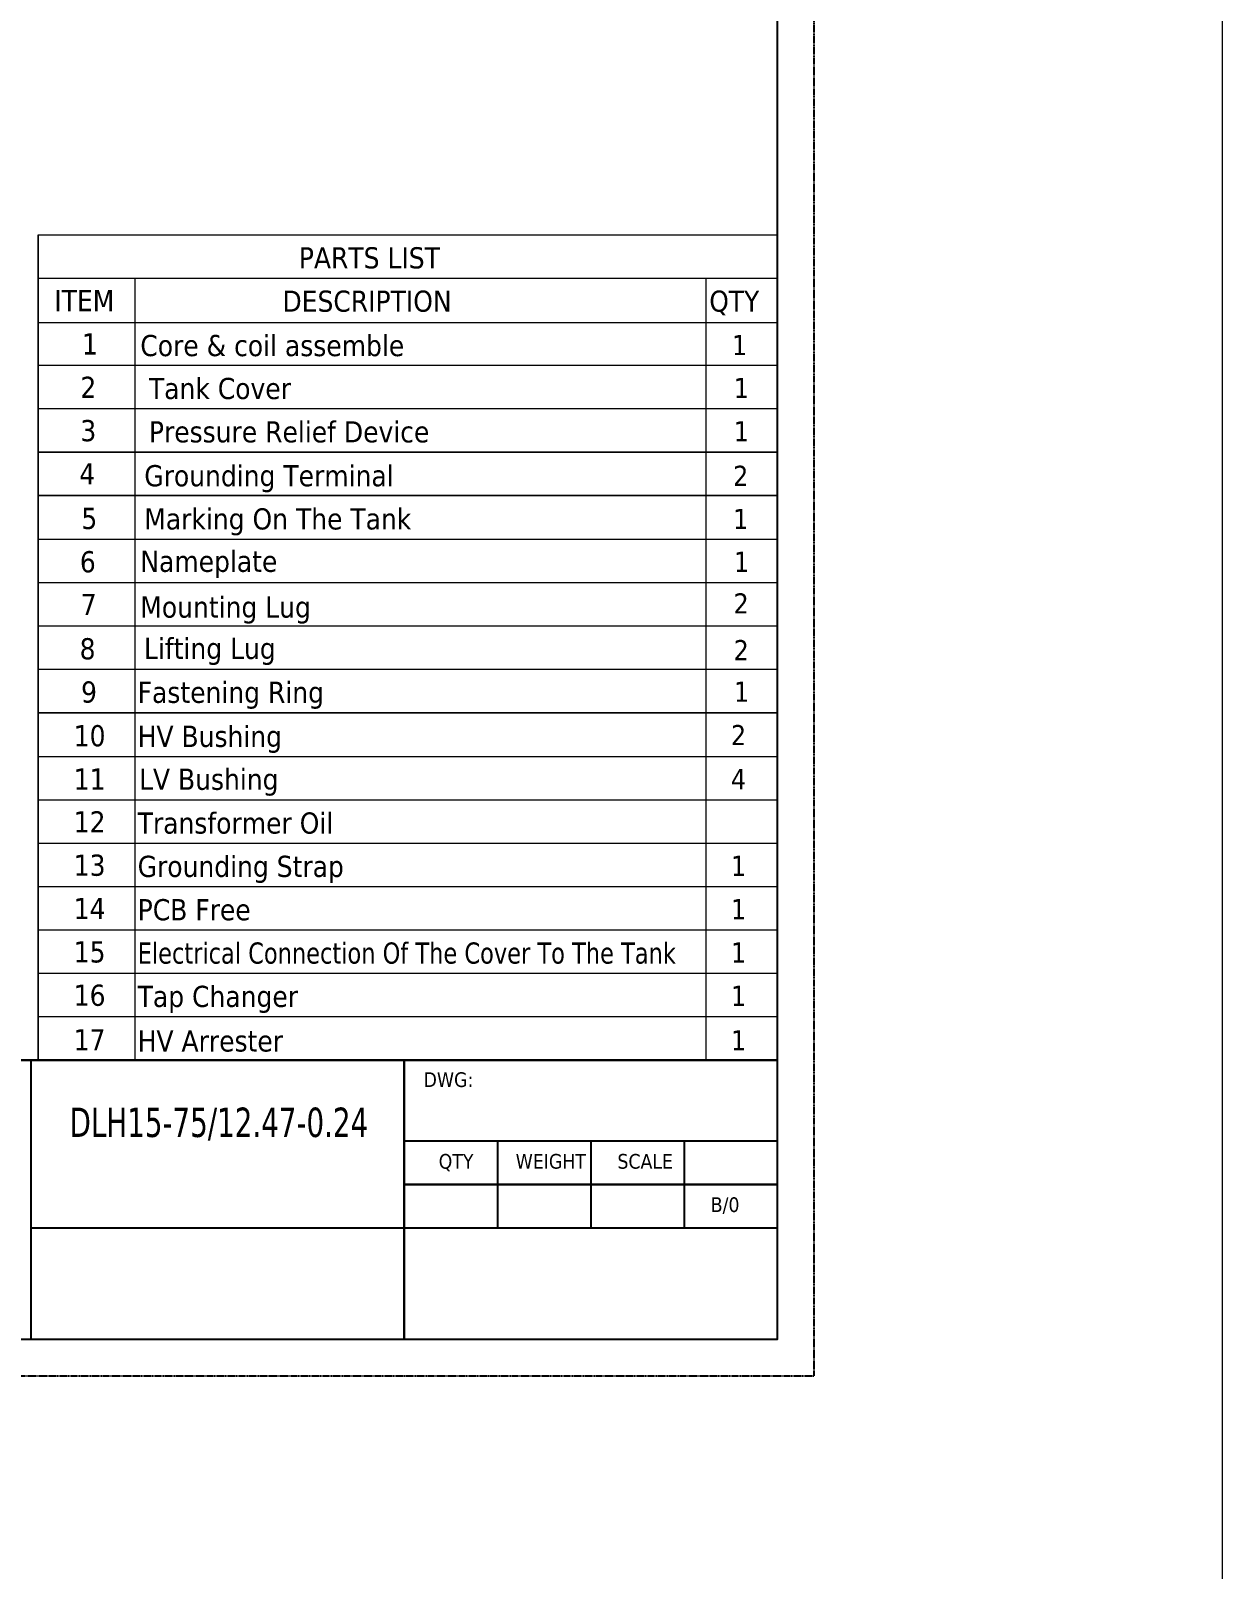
# Model space of a CAD drawing. Extents: x 4438 to 384502, y -178203 to -21188.
# Drawn here: x 383204 to 384502, y -174648 to -172972 of the extents above; entities that cross this region are included whole.
import ezdxf

# ---------------------------------------------------------------- set-up
doc = ezdxf.new("R2010")
doc.units = 0
doc.header["$LTSCALE"] = 8
doc.header["$MEASUREMENT"] = 0
doc.linetypes.add('HIDDEN', pattern=[0.375, 0.25, -0.125])
doc.layers.get('0').update_dxf_attribs({"linetype": 'CONTINUOUS'})
doc.layers.add('PL', color=5, linetype='CONTINUOUS')
doc.layers.add('细', color=7, linetype='CONTINUOUS', lineweight=20)
doc.layers.add('铁心', color=3, linetype='CONTINUOUS', lineweight=0)
doc.styles.add('Tahoma$001', font='tahoma.ttf', dxfattribs={"height": 2.159784})
doc.styles.add('Tahoma_txtstyle_28.93_0_0', font='tahoma.ttf')
doc.styles.add('Tahoma_txtstyle_30.40_0_0', font='tahoma.ttf')

msp = doc.modelspace()

# ---------------------------------------------------------------- linework, layer by layer
at = {"color": 7, "linetype": 'Continuous'}
for p, q in [((382797.464, -174093.289), (384017.368, -174093.289)), ((382797.504, -174092.806), (384017.408, -174092.806)), ((383204.282, -174093.015), (383204.282, -174397.991)), ((383610.773, -174397.782), (383610.773, -174092.806)), ((383610.917, -174093.015), (383610.917, -174397.991)), ((383610.773, -174180.91), (384017.408, -174180.91)), ((383610.917, -174181.12), (384017.551, -174181.12)), ((383712.432, -174180.91), (383712.432, -174275.791)), ((383712.575, -174181.12), (383712.575, -174276.001)), ((383814.09, -174180.91), (383814.09, -174275.791)), ((383814.234, -174181.12), (383814.234, -174276.001)), ((383915.749, -174180.91), (383915.749, -174275.791)), ((383915.893, -174181.12), (383915.893, -174276.001)), ((383610.773, -174228.351), (384017.408, -174228.351)), ((383610.917, -174228.56), (384017.551, -174228.56)), ((383204.138, -174275.791), (384017.408, -174275.791)), ((383204.282, -174276.001), (384017.551, -174276.001))]:
    msp.add_line(p, q, dxfattribs=at)
at = {"color": 7}
msp.add_lwpolyline([(380904.027, -171887.027), (384017.372, -171887.027), (384017.372, -174397.729), (380904.027, -174397.729)], close=True, dxfattribs=at)
at = {"layer": 'PL', "color": 1, "linetype": 'HIDDEN', "ltscale": 0.5}
msp.add_lwpolyline([(380704.453, -171847.112), (384057.286, -171847.112), (384057.286, -174437.644), (380704.453, -174437.644)], close=True, dxfattribs=at)
at = {"layer": '细', "color": 1}
msp.add_lwpolyline([(372175.774, -171092.907), (384501.994, -171092.907), (384501.994, -178202.855), (372175.774, -178202.855)], close=True, dxfattribs=at)
at = {"layer": '铁心', "lineweight": 13}
for points in [[(383212.37, -174093.015), (383212.37, -173193.813)], [(383212.37, -173193.813), (384017.551, -173193.813), (384017.551, -173241.038)], [(383212.37, -173193.813), (383212.37, -173241.038), (383212.37, -173241.038)], [(383212.37, -173241.038), (384017.551, -173241.038), (384017.551, -173289.242)], [(383212.37, -173241.038), (383212.37, -173289.242), (384017.551, -173289.242)], [(383317.596, -173241.038), (383317.596, -173289.242), (383317.596, -173289.242)], [(383939.51, -173241.038), (383939.51, -174093.015)], [(383212.37, -173714.654), (384017.551, -173714.654), (384017.551, -173289.242)], [(383212.37, -173289.242), (383212.37, -173714.654)], [(383317.596, -173289.242), (383317.596, -173714.654)], [(384017.551, -173336.27), (383212.37, -173336.27), (383212.37, -173336.27)], [(384017.551, -173383.495), (383212.37, -173383.495), (383212.37, -173383.495)], [(383212.37, -173430.72), (384017.551, -173430.72), (384017.551, -173477.748)], [(383212.37, -173430.72), (383212.37, -173477.748), (384017.551, -173477.748)], [(384017.551, -173430.72), (383212.37, -173430.72), (383212.37, -173430.72)], [(383212.37, -174093.015), (383212.37, -173430.72), (383212.37, -173430.72)], [(383317.596, -173430.72), (383317.596, -173477.748), (383317.596, -173477.748)], [(383212.37, -173477.748), (383212.37, -174093.015)], [(384017.551, -173477.748), (383212.37, -173477.748), (383212.37, -173477.748)], [(383317.596, -173477.748), (383317.596, -174093.015)], [(384017.551, -173525.952), (383212.37, -173525.952), (383212.37, -173525.952)], [(384017.551, -173525.952), (383212.37, -173525.952), (383212.37, -173525.952)], [(384017.551, -173573.177), (383212.37, -173573.177), (383212.37, -173573.177)], [(384017.551, -173573.177), (383212.37, -173573.177), (383212.37, -173573.177)], [(384017.551, -174093.015), (384017.551, -173571.978)], [(384017.551, -173620.205), (383212.37, -173620.205), (383212.37, -173620.205)], [(384017.551, -173620.205), (383212.37, -173620.205)], [(384017.551, -173667.43), (383212.37, -173667.43), (383212.37, -173667.43)], [(384017.551, -173667.43), (383212.37, -173667.43), (383212.37, -173667.43)], [(384017.551, -173714.654), (383212.37, -173714.654), (383212.37, -173714.654)], [(384017.551, -173762.663), (383212.37, -173762.663), (383212.37, -173762.663)], [(384017.551, -173809.887), (383212.37, -173809.887), (383212.37, -173809.887)], [(384017.551, -173857.112), (383212.37, -173857.112), (383212.37, -173857.112)], [(384017.551, -173904.336), (383212.37, -173904.336)], [(384017.551, -173951.561), (383212.37, -173951.561)], [(384017.551, -173998.785), (383212.37, -173998.785)], [(384017.551, -174046.01), (383212.37, -174046.01)], [(384017.551, -174093.015), (383212.37, -174093.015)]]:
    msp.add_lwpolyline(points, dxfattribs=at)

# ---------------------------------------------------------------- texts
for s, height, style, p in [('PARTS LIST', 23.0776, 'Tahoma_txtstyle_30.40_0_0', (383496.218, -173230.456)), ('ITEM', 23.0776, 'Tahoma_txtstyle_30.40_0_0', (383229.809, -173277.093)), ('DESCRIPTION', 23.07758, 'Tahoma_txtstyle_30.40_0_0', (383478.353, -173277.681)), ('QTY', 22.976, 'Tahoma$001', (383943.285, -173277.575)), ('1', 23.078, 'Tahoma_txtstyle_30.40_0_0', (383259.986, -173324.317)), ('Core & coil assemble   ', 23.07758, 'Tahoma_txtstyle_30.40_0_0', (383323.523, -173326.056)), ('1', 21.956, 'Tahoma_txtstyle_28.93_0_0', (383967.971, -173325.003)), ('2', 23.078, 'Tahoma_txtstyle_30.40_0_0', (383258.222, -173371.542)), ('Tank Cover', 23.0776, 'Tahoma_txtstyle_30.40_0_0', (383332.896, -173372.819)), ('1', 21.956, 'Tahoma$001', (383969.931, -173371.738)), ('3', 23.078, 'Tahoma_txtstyle_30.40_0_0', (383258.222, -173418.766)), ('Pressure Relief Device', 23.07758, 'Tahoma_txtstyle_30.40_0_0', (383332.896, -173420.044)), ('1', 21.956, 'Tahoma_txtstyle_28.93_0_0', (383969.931, -173418.962)), ('4', 23.078, 'Tahoma_txtstyle_30.40_0_0', (383257.047, -173465.795)), ('Grounding Terminal', 23.07758, 'Tahoma_txtstyle_30.40_0_0', (383327.862, -173467.891)), ('2', 21.956, 'Tahoma_txtstyle_28.93_0_0', (383969.272, -173467.426)), ('5', 23.078, 'Tahoma_txtstyle_30.40_0_0', (383259.269, -173514.391)), ('Marking On The Tank', 23.07758, 'Tahoma_txtstyle_30.40_0_0', (383327.862, -173514.919)), ('1', 21.956, 'Tahoma_txtstyle_28.93_0_0', (383969.272, -173514.455)), ('6', 23.078, 'Tahoma_txtstyle_30.40_0_0', (383257.671, -173561.616)), ('Nameplate', 23.0776, 'Tahoma_txtstyle_30.40_0_0', (383323.523, -173561.126)), ('1', 21.956, 'Tahoma_txtstyle_28.93_0_0', (383970.127, -173561.126)), ('7', 23.078, 'Tahoma_txtstyle_30.40_0_0', (383258.663, -173608.252)), ('2', 21.956, 'Tahoma_txtstyle_28.93_0_0', (383969.756, -173606.458)), ('Mounting Lug', 23.07758, 'Tahoma_txtstyle_30.40_0_0', (383323.523, -173611.017)), ('8', 23.078, 'Tahoma_txtstyle_30.40_0_0', (383257.433, -173656.457)), ('Lifting Lug', 23.07759, 'Tahoma_txtstyle_30.40_0_0', (383327.546, -173656.065)), ('2', 21.956, 'Tahoma_txtstyle_28.93_0_0', (383969.849, -173657.351)), ('9', 23.078, 'Tahoma_txtstyle_30.40_0_0', (383259.004, -173703.583)), ('Fastening Ring', 23.07758, 'Tahoma_txtstyle_30.40_0_0', (383320.637, -173703.872)), ('1', 21.956, 'Tahoma_txtstyle_28.93_0_0', (383970.127, -173702.701)), ('10', 23.0776, 'Tahoma_txtstyle_30.40_0_0', (383250.972, -173751.2)), ('HV Bushing', 23.0776, 'Tahoma_txtstyle_30.40_0_0', (383320.637, -173751.88)), ('2', 21.956, 'Tahoma_txtstyle_28.93_0_0', (383966.905, -173749.926)), ('11', 23.0776, 'Tahoma_txtstyle_30.40_0_0', (383250.972, -173798.424)), ('LV Bushing', 23.0776, 'Tahoma_txtstyle_30.40_0_0', (383322.151, -173798.62)), ('4', 21.956, 'Tahoma_txtstyle_28.93_0_0', (383966.905, -173797.934)), ('12', 23.0776, 'Tahoma_txtstyle_30.40_0_0', (383250.972, -173845.061)), ('Transformer Oil', 23.07758, 'Tahoma_txtstyle_30.40_0_0', (383320.637, -173846.329)), ('13', 23.0776, 'Tahoma_txtstyle_30.40_0_0', (383250.972, -173892.285)), ('Grounding Strap', 23.07758, 'Tahoma_txtstyle_30.40_0_0', (383320.637, -173893.554)), ('1', 21.956, 'Tahoma_txtstyle_28.93_0_0', (383966.905, -173892.383)), ('14', 23.0776, 'Tahoma_txtstyle_30.40_0_0', (383250.972, -173939.51)), ('PCB Free', 23.0776, 'Tahoma_txtstyle_30.40_0_0', (383320.637, -173940.778)), ('1', 21.956, 'Tahoma_txtstyle_28.93_0_0', (383966.905, -173939.608)), ('15', 23.0776, 'Tahoma_txtstyle_30.40_0_0', (383250.972, -173986.734)), ('1', 21.956, 'Tahoma_txtstyle_28.93_0_0', (383966.905, -173986.832)), ('16', 23.0776, 'Tahoma_txtstyle_30.40_0_0', (383250.972, -174033.959)), ('Tap Changer', 23.07758, 'Tahoma_txtstyle_30.40_0_0', (383320.637, -174035.227)), ('1', 21.956, 'Tahoma_txtstyle_28.93_0_0', (383966.905, -174034.057)), ('17', 23.0776, 'Tahoma_txtstyle_30.40_0_0', (383250.972, -174082.516)), ('HV Arrester', 23.07758, 'Tahoma_txtstyle_30.40_0_0', (383320.637, -174083.785)), ('1', 21.956, 'Tahoma_txtstyle_28.93_0_0', (383966.905, -174082.614)), ('DWG:', 16, 'Tahoma_txtstyle_30.40_0_0', (383632.061, -174122.403)), ('QTY', 16, 'Tahoma_txtstyle_30.40_0_0', (383648.5, -174211.408)), ('WEIGHT', 16, 'Tahoma_txtstyle_30.40_0_0', (383732.379, -174211.408)), ('SCALE', 16, 'Tahoma_txtstyle_30.40_0_0', (383843.232, -174211.408)), ('B/0', 16, 'Tahoma_txtstyle_30.40_0_0', (383944.855, -174258.639))]:
    msp.add_text(s, height=height, dxfattribs=dict(at, style=style)).set_placement(p)
at = {"layer": '铁心', "lineweight": 13, "style": 'Tahoma_txtstyle_30.40_0_0'}
for s, height, width, p in [('Electrical Connection Of The Cover To The Tank', 23.07758, 0.9, (383320.637, -173988.003)), ('DLH15-75/12.47-0.24', 32, 0.8, (383246.46, -174176.885))]:
    msp.add_text(s, height=height, dxfattribs=dict(at, width=width)).set_placement(p)

doc.saveas('drawing.dxf')
